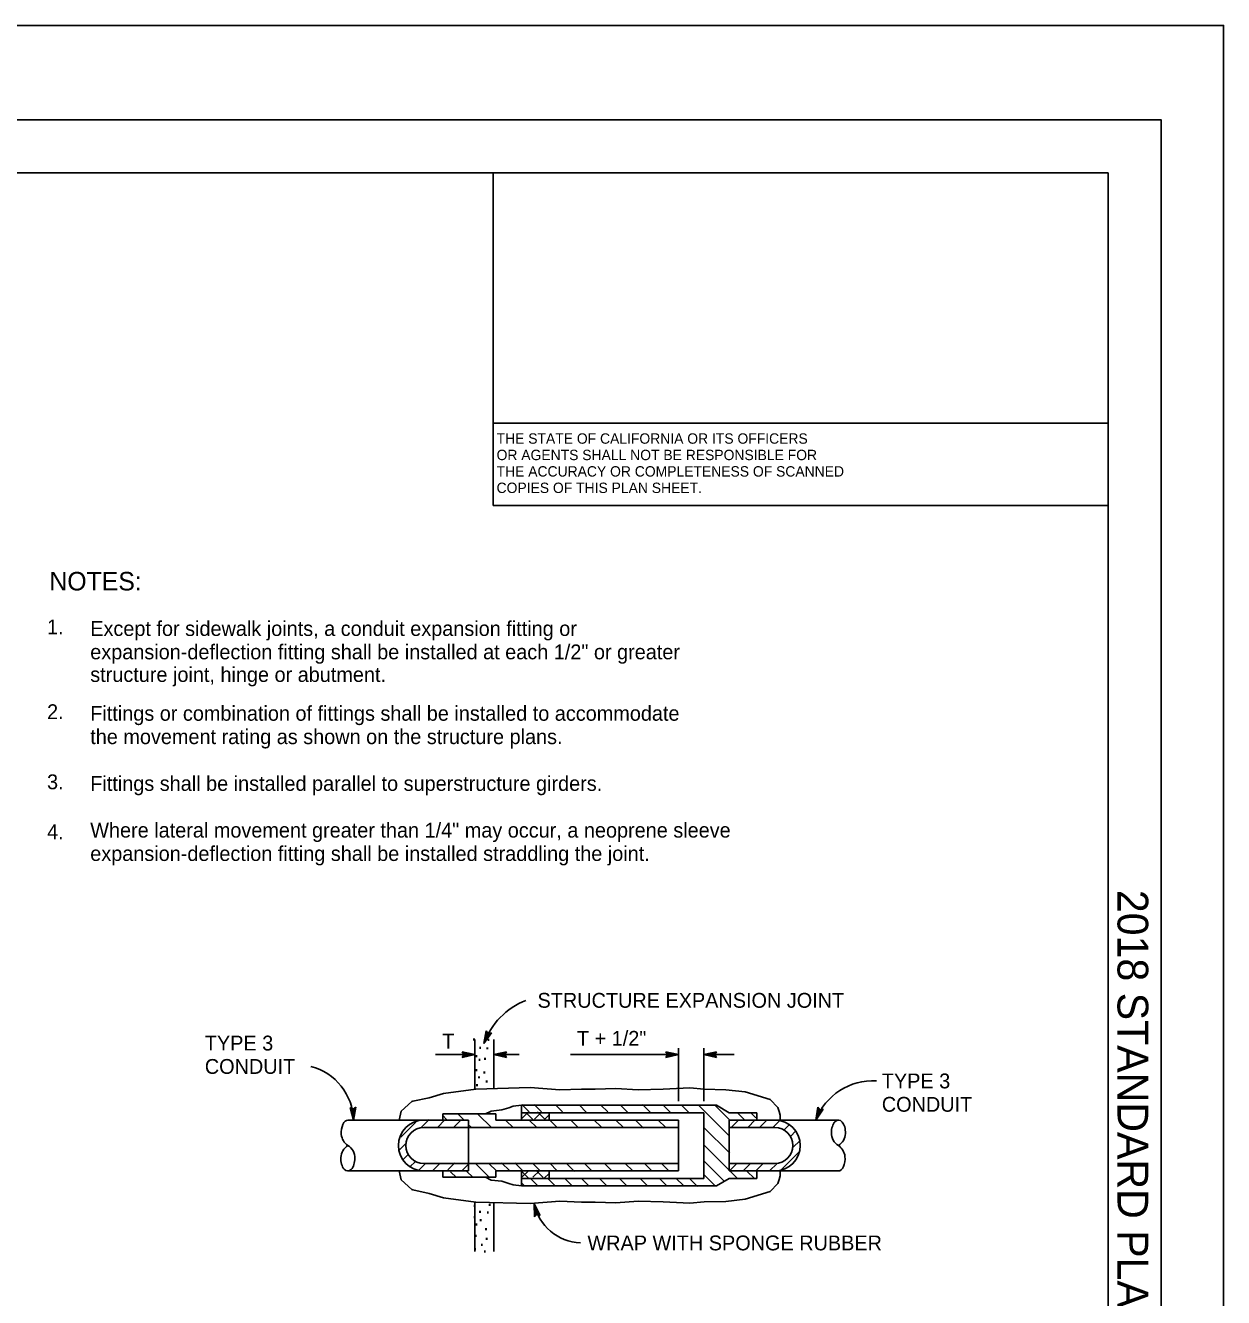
# Model space of a CAD drawing. Extents: x -894 to 866, y -476 to 714.
# Drawn here: x 301 to 866, y 113 to 714 of the extents above; entities that cross this region are included whole.
import ezdxf

# ---------------------------------------------------------------- set-up
doc = ezdxf.new("R2010")
doc.units = 0
for name, color, linetype in [('10 Sheet Format', 7, 'Continuous'), ('56 Stage 3 Anno', 7, 'Continuous'), ('57 Undefined', 7, 'Continuous'), ('60 Nongeo Data', 7, 'Continuous')]:
    doc.layers.add(name, color=color, linetype=linetype)

msp = doc.modelspace()

# ---------------------------------------------------------------- linework, layer by layer
at = {"layer": '10 Sheet Format'}
for p, q in [((-863.43, 668.96), (836.58, 668.96)), ((836.58, 668.96), (836.58, -431.04)), ((-813.45, 643.96), (811.55, 643.96)), ((521.56, 525.89), (521.56, 643.96)), ((811.55, -406.04), (811.55, 643.96)), ((811.55, 525.89), (521.56, 525.89)), ((521.56, 487.06), (521.56, 525.89)), ((811.55, 487.06), (521.56, 487.06))]:
    msp.add_line(p, q, dxfattribs=at)
for points in [[(-894.04, 713.56), (865.96, 713.56), (865.96, -476.44), (-894.04, -476.44)], [(-863.43, -431.04), (836.58, -431.04), (836.58, 668.96), (-863.43, 668.96)]]:
    msp.add_lwpolyline(points, close=True, dxfattribs=at)
at = {"layer": '56 Stage 3 Anno'}
for p, q in [((517.19, 233.27), (518.29, 239.32)), ((520.75, 238.28), (517.19, 233.27)), ((517.72, 234.55), (518.53, 238.96)), ((520.34, 238.22), (517.72, 234.54)), ((518.26, 235.82), (518.78, 238.66)), ((519.91, 238.15), (518.26, 235.82)), ((518.29, 239.32), (518.29, 239.32)), ((518.29, 239.32), (519.2, 238.07)), ((518.8, 237.09), (519.02, 238.31)), ((519.53, 238.12), (518.8, 237.09)), ((519.2, 238.07), (520.75, 238.28)), ((520.75, 238.28), (520.75, 238.28)), ((494.31, 228.12), (512.89, 228.12)), ((507.69, 228.12), (506.89, 229.46)), ((506.89, 229.46), (506.89, 229.46)), ((506.89, 229.46), (512.89, 228.12)), ((512.89, 228.12), (506.89, 226.79)), ((506.89, 226.79), (507.69, 228.12)), ((507.11, 229.11), (511.51, 228.12)), ((511.5, 228.12), (507.13, 227.15)), ((510.13, 228.13), (507.3, 227.5)), ((507.34, 228.75), (510.13, 228.13)), ((507.52, 228.4), (508.75, 228.13)), ((508.75, 228.13), (507.54, 227.86)), ((512.89, 228.12), (512.89, 228.12)), ((517.19, 233.27), (517.19, 233.27)), ((521.89, 228.12), (527.89, 229.45)), ((521.89, 228.12), (533.89, 228.12)), ((527.89, 226.78), (521.89, 228.12)), ((521.89, 228.12), (521.89, 228.12)), ((527.68, 227.14), (523.27, 228.12)), ((523.28, 228.13), (527.66, 229.09)), ((524.65, 228.12), (527.48, 228.75)), ((527.44, 227.5), (524.65, 228.12)), ((526.04, 228.12), (527.24, 228.39)), ((527.27, 227.85), (526.04, 228.12)), ((527.89, 229.45), (527.09, 228.12)), ((527.09, 228.12), (527.89, 226.78)), ((527.89, 229.45), (527.89, 229.45)), ((558.02, 228.12), (608.93, 228.12)), ((603.73, 228.12), (602.93, 229.46)), ((602.93, 229.46), (602.93, 229.46)), ((602.93, 229.46), (608.93, 228.12)), ((608.93, 228.12), (602.93, 226.79)), ((602.93, 226.79), (603.73, 228.12)), ((603.14, 229.11), (607.55, 228.12)), ((607.54, 228.12), (603.16, 227.15)), ((606.17, 228.13), (603.34, 227.5)), ((603.38, 228.75), (606.17, 228.13)), ((603.56, 228.4), (604.78, 228.13)), ((604.78, 228.13), (603.58, 227.86)), ((608.89, 206.14), (608.89, 231.09)), ((608.93, 228.12), (608.93, 228.12)), ((620.89, 206.14), (620.89, 231.09)), ((620.93, 228.12), (626.93, 229.45)), ((620.93, 228.12), (635.2, 228.12)), ((626.93, 226.78), (620.93, 228.12)), ((620.93, 228.12), (620.93, 228.12)), ((626.71, 227.14), (622.31, 228.12)), ((622.32, 228.13), (626.69, 229.09)), ((623.69, 228.12), (626.52, 228.75)), ((626.48, 227.5), (623.69, 228.12)), ((625.07, 228.12), (626.28, 228.39)), ((626.3, 227.85), (625.07, 228.12)), ((626.93, 229.45), (626.13, 228.12)), ((626.13, 228.12), (626.93, 226.78)), ((626.93, 229.45), (626.93, 229.45)), ((506.89, 226.79), (506.89, 226.79)), ((527.89, 226.78), (527.89, 226.78)), ((602.93, 226.79), (602.93, 226.79)), ((626.93, 226.78), (626.93, 226.78)), ((455.73, 197.16), (454.14, 203.09)), ((454.14, 203.09), (454.14, 203.09)), ((454.14, 203.09), (455.51, 202.35)), ((455.66, 198.55), (454.51, 202.87)), ((455.61, 199.92), (454.87, 202.71)), ((455.55, 201.3), (455.23, 202.49)), ((455.51, 202.35), (456.81, 203.21)), ((455.78, 202.54), (455.55, 201.3)), ((456.11, 202.73), (455.61, 199.92)), ((456.46, 202.98), (455.67, 198.53)), ((456.81, 203.21), (455.73, 197.16)), ((456.81, 203.21), (456.81, 203.21)), ((673.72, 197.16), (674.64, 203.23)), ((677.13, 202.27), (673.72, 197.16)), ((674.22, 198.45), (674.89, 202.88)), ((676.72, 202.2), (674.22, 198.44)), ((674.64, 203.23), (674.64, 203.23)), ((674.64, 203.23), (675.59, 202.01)), ((674.72, 199.73), (675.15, 202.59)), ((676.3, 202.11), (674.72, 199.73)), ((675.22, 201.02), (675.4, 202.25)), ((675.91, 202.07), (675.22, 201.02)), ((675.59, 202.01), (677.13, 202.27)), ((677.13, 202.27), (677.13, 202.27)), ((455.73, 197.16), (455.73, 197.16)), ((673.72, 197.16), (673.72, 197.16)), ((541.07, 151.59), (540.96, 157.74)), ((540.96, 157.74), (540.96, 157.74)), ((540.96, 157.74), (543.66, 152.22)), ((541.36, 151.89), (541.29, 156.4)), ((541.29, 156.39), (543.26, 152.37)), ((542.18, 152.69), (541.07, 151.59)), ((541.07, 151.59), (541.07, 151.59)), ((541.66, 152.2), (541.61, 155.06)), ((541.61, 155.06), (542.88, 152.46)), ((541.95, 152.45), (541.93, 153.71)), ((541.93, 153.71), (542.48, 152.6)), ((543.66, 152.22), (542.18, 152.69)), ((543.66, 152.22), (543.66, 152.22))]:
    msp.add_line(p, q, dxfattribs=at)
for centre, radius, start, end in [((549.61, 221.6), 34.46, 111.41039, 160.20375), ((428.84, 196.46), 26.9, 1.47481, 75.39999), ((700.51, 187.1), 28.61, 86.45109, 159.42622), ((563.62, 162.34), 23.12, 191.47361, 267.67434)]:
    msp.add_arc(centre, radius, start, end, dxfattribs=at)
at = {"layer": '60 Nongeo Data'}
for p, q in [((512.89, 235.19), (512.89, 211.75)), ((521.89, 235.19), (521.89, 212.06)), ((534.89, 197.19), (534.89, 204.19)), ((534.89, 204.19), (626.89, 204.19)), ((538.56, 201.04), (535.11, 204.48)), ((544.38, 201.04), (540.93, 204.48)), ((565.58, 200.81), (562.06, 204.33)), ((575.61, 201.04), (572.39, 204.25)), ((584.87, 200.96), (581.58, 204.25)), ((596.04, 200.5), (591.99, 204.56)), ((605.38, 200.66), (601.64, 204.4)), ((613.73, 200.88), (610.43, 204.18)), ((632.62, 189.95), (618.48, 204.09)), ((632.77, 197.45), (626.05, 204.18)), ((632.89, 200.69), (626.89, 204.19)), ((499.58, 197.45), (497.76, 199.28)), ((497.89, 197.19), (497.89, 200.19)), ((497.89, 200.19), (522.89, 200.19)), ((508.02, 196.98), (504.88, 200.12)), ((520.86, 193.47), (514.29, 200.04)), ((522.89, 197.19), (522.89, 200.19)), ((534.89, 200.69), (620.89, 200.69)), ((535.09, 197.9), (538.09, 200.9)), ((540.39, 197.36), (536.95, 200.81)), ((541.06, 197.6), (544.37, 200.9)), ((545.91, 197.67), (542.46, 201.11)), ((545.96, 197.6), (547.97, 199.6)), ((547.89, 197.19), (547.89, 200.69)), ((554.33, 201.04), (551.34, 204.02)), ((620.89, 200.69), (620.89, 185.19)), ((645.89, 200.69), (632.89, 200.69)), ((640.12, 197.3), (636.61, 200.81)), ((645.48, 198.22), (642.89, 200.81)), ((645.89, 200.69), (645.89, 197.19)), ((453.03, 197.19), (509.89, 197.19)), ((477.99, 189.18), (485.06, 196.25)), ((487.63, 193.77), (491.4, 197.53)), ((488.89, 193.69), (608.89, 193.69)), ((495.29, 193.77), (498.82, 197.3)), ((503.25, 194.08), (506.48, 197.3)), ((511.37, 193.63), (509.85, 195.14)), ((509.89, 197.19), (509.89, 173.19)), ((522.89, 197.19), (608.89, 197.19)), ((522.89, 193.69), (608.89, 193.69)), ((531.12, 193.47), (527.53, 197.06)), ((542.14, 193.63), (538.56, 197.21)), ((551.63, 193.78), (547.97, 197.44)), ((561.43, 193.93), (558.15, 197.21)), ((572.61, 193.78), (569.1, 197.29)), ((583.17, 193.47), (579.43, 197.21)), ((592.51, 193.32), (588.69, 197.13)), ((603.07, 193.47), (599.18, 197.36)), ((608.89, 197.19), (608.89, 185.19)), ((633.08, 181.53), (620.69, 193.92)), ((632.89, 197.19), (632.89, 173.19)), ((632.89, 197.19), (684.36, 197.19)), ((632.89, 193.69), (654.39, 193.69)), ((633.99, 193.92), (637.26, 197.19)), ((641.64, 193.77), (645.14, 197.27)), ((647.08, 193.69), (650.69, 197.3)), ((653.22, 193.48), (656.7, 196.96)), ((658.54, 192.37), (661.14, 194.97)), ((661.71, 189.5), (664.35, 192.14)), ((477.16, 182.99), (480.62, 186.45)), ((662.94, 184.21), (666.27, 187.54)), ((479.15, 178.55), (481.39, 180.78)), ((608.89, 173.19), (608.89, 185.19)), ((636.61, 169.73), (620.84, 185.5)), ((620.89, 169.69), (620.89, 185.19)), ((657.41, 173.79), (666.08, 182.45)), ((482.14, 174.95), (485.06, 177.88)), ((486.58, 173.57), (489.81, 176.8)), ((488.89, 176.69), (509.89, 176.69)), ((493.08, 173.35), (496.54, 176.8)), ((500.13, 173.65), (503.43, 176.96)), ((506.71, 173.19), (509.86, 176.35)), ((509.89, 176.69), (608.89, 176.69)), ((519.73, 170.27), (513.15, 176.84)), ((523.1, 173.18), (519.73, 176.54)), ((529.37, 173.18), (525.55, 177)), ((535.34, 173.48), (531.83, 177)), ((543.76, 173.18), (540.09, 176.84)), ((551.72, 173.33), (548.21, 176.84)), ((559.91, 172.95), (556.01, 176.84)), ((568.18, 173.1), (564.74, 176.54)), ((577.67, 173.1), (573.93, 176.84)), ((587.39, 173.18), (583.88, 176.69)), ((596.43, 173.18), (592.76, 176.84)), ((604.39, 173.18), (600.87, 176.69)), ((630.64, 168.2), (621.08, 177.76)), ((632.84, 173.1), (636.45, 176.71)), ((632.89, 176.69), (654.39, 176.69)), ((639.42, 173.25), (642.84, 176.67)), ((645.32, 173.1), (649.04, 176.83)), ((651.9, 173.18), (655.4, 176.67)), ((453.03, 173.19), (509.89, 173.19)), ((497.89, 173.19), (497.89, 170.19)), ((497.89, 170.19), (522.89, 170.19)), ((504.34, 170.04), (501.51, 172.86)), ((512.15, 170.04), (509.02, 173.17)), ((522.89, 173.19), (522.89, 170.19)), ((522.89, 173.19), (608.89, 173.19)), ((534.89, 173.19), (534.89, 166.19)), ((534.89, 169.69), (620.89, 169.69)), ((538.4, 169.65), (534.96, 173.1)), ((535.09, 170.19), (538.32, 173.42)), ((542.61, 166.21), (539.17, 169.65)), ((540.3, 170.19), (543.53, 173.42)), ((545.14, 170.11), (541.7, 173.56)), ((545.66, 169.73), (547.97, 172.04)), ((550.96, 165.98), (547.13, 169.81)), ((547.89, 173.19), (547.89, 169.69)), ((558.84, 166.21), (555.24, 169.81)), ((566.73, 166.13), (563.21, 169.65)), ((575.15, 166.13), (571.78, 169.5)), ((584.64, 166.13), (581.04, 169.73)), ((594.21, 166.36), (591.07, 169.5)), ((603.47, 166.13), (599.79, 169.81)), ((611.28, 166.29), (607.91, 169.65)), ((617.94, 165.9), (614.19, 169.65)), ((626.28, 166.13), (621.08, 171.33)), ((632.89, 169.69), (626.89, 166.19)), ((632.89, 173.19), (684.36, 173.19)), ((645.89, 169.69), (632.89, 169.69)), ((644.73, 169.58), (641.2, 173.1)), ((645.89, 169.69), (645.89, 173.19)), ((536.34, 166.21), (534.73, 167.82)), ((534.89, 166.19), (626.89, 166.19)), ((512.89, 158.62), (512.89, 135.19)), ((521.89, 158.31), (521.89, 135.19))]:
    msp.add_line(p, q, dxfattribs=at)
for points in [[(477.18, 197.19), (478.19, 201.33), (483.25, 205.9), (483.61, 206.07), (491.4, 207.76), (498.18, 209.79), (513.42, 211.82), (538.95, 212.54), (553.04, 211.49), (563.2, 211.82), (569.64, 211.82), (579.37, 212.14), (589.96, 211.49), (601.69, 211.73), (614.36, 212.34), (621, 211.73), (631.25, 211.53), (640.42, 210.47), (652.15, 206.9), (655.83, 203.14), (656.39, 201.22), (656.87, 199.46), (656.95, 197.19)], [(517.89, 200.19), (520.62, 201.47), (525.62, 202.05), (528.96, 203.05), (531.04, 203.72), (534.89, 204.19)], [(477.18, 173.19), (478.19, 169.05), (483.25, 164.47), (483.61, 164.3), (491.4, 162.61), (498.18, 160.58), (513.42, 158.55), (538.95, 157.83), (553.04, 158.89), (563.2, 158.55), (569.64, 158.55), (579.37, 158.23), (589.96, 158.89), (601.69, 158.64), (614.36, 158.03), (621, 158.64), (631.25, 158.84), (640.42, 159.9), (652.15, 163.47), (655.83, 167.23), (656.39, 169.15), (656.87, 170.91), (656.95, 173.19)], [(517.89, 170.19), (520.62, 168.9), (525.62, 168.32), (528.96, 167.32), (531.04, 166.65), (534.89, 166.19)]]:
    msp.add_lwpolyline(points, dxfattribs=at)
for centre, radius, start, end in [((488.89, 185.19), 12, 90, 270), ((488.89, 185.19), 8.5, 90, 270), ((654.39, 185.19), 12, 270, 90), ((654.39, 185.19), 8.5, 270, 90), ((457.29, 191.24), 7.4, 186.74286, 234.81562), ((687.84, 191.03), 6.8, 178.67009, 239.20271), ((680.53, 191.22), 7.15, 302.37622, 357.02523), ((456.86, 179.15), 7.15, 122.37622, 177.02523), ((449.54, 179.34), 6.8, 358.67009, 59.20271), ((680.09, 179.14), 7.4, 6.74286, 54.81562)]:
    msp.add_arc(centre, radius, start, end, dxfattribs=at)
for centre, major_axis, ratio, start_param, end_param in [((453.03, 191.19), (0, -6), 0.519123, 3.141593, 4.849434), ((684.36, 191.19), (0, 6), 0.552855, 4.65704, 7.860758), ((453.03, 179.19), (0, -6), 0.552855, 4.65704, 7.860758), ((684.36, 179.19), (0, 6), 0.519123, 3.141593, 4.849434)]:
    msp.add_ellipse(centre, major_axis=major_axis, ratio=ratio, start_param=start_param, end_param=end_param, dxfattribs=at)

# ---------------------------------------------------------------- texts
at = {"layer": '10 Sheet Format'}
for s, p in [('THE STATE OF CALIFORNIA OR ITS OFFICERS', (523.17, 516.25)), ('OR AGENTS SHALL NOT BE RESPONSIBLE FOR', (523.17, 508.5)), ('THE ACCURACY OR COMPLETENESS OF SCANNED', (523.17, 500.75)), ('COPIES OF THIS PLAN SHEET.', (523.17, 493))]:
    msp.add_text(s, height=4.9, dxfattribs=at).set_placement(p)
msp.add_text('2018 STANDARD PLAN ES-9B', height=14.5, rotation=270, dxfattribs=at).set_placement((815.95, 305.81))
at = {"layer": '57 Undefined'}
for s, height, p in [('NOTES:', 8.75, (312.3, 447.04)), ('1.', 7, (311.21, 426.33)), ('Except for sidewalk joints, a conduit expansion fitting or', 7, (331.58, 425.57)), ('expansion-deflection fitting shall be installed at each 1/2" or greater', 7, (331.58, 414.55)), ('structure joint, hinge or abutment.', 7, (331.58, 403.89)), ('2.', 7, (311.21, 386.33)), ('Fittings or combination of fittings shall be installed to accommodate', 7, (331.58, 385.57)), ('the movement rating as shown on the structure plans.', 7, (331.58, 374.55)), ('3.', 7, (311.21, 353.26)), ('Fittings shall be installed parallel to superstructure girders.', 7, (331.58, 352.5)), ('4.', 7, (311.21, 329.7)), ('Where lateral movement greater than 1/4" may occur, a neoprene sleeve', 7, (331.58, 330.46)), ('expansion-deflection fitting shall be installed straddling the joint.', 7, (331.58, 319.43)), ('STRUCTURE EXPANSION JOINT', 7, (542.48, 250.18)), ('TYPE 3', 7, (385.6, 230.02)), ('T', 7, (497.55, 230.95)), ('.', 7, (511.26, 234.68)), ('.', 7, (518.08, 234.46)), ('T + 1/2"', 7, (561.07, 232.26)), ('.', 7, (514.11, 230.78)), ('.', 7, (517.51, 230.5)), ('CONDUIT', 7, (385.6, 218.99)), ('.', 7, (512.39, 226.75)), ('.', 7, (513.81, 225.04)), ('.', 7, (516.4, 225.49)), ('.', 7, (512.39, 220.22)), ('.', 7, (513.53, 216.82)), ('.', 7, (516.08, 219.09)), ('TYPE 3', 7, (704.82, 212.16)), ('.', 7, (512.68, 213.14)), ('.', 7, (517.21, 214.84)), ('CONDUIT', 7, (704.82, 201.13)), ('.', 7, (511.51, 156.22)), ('.', 7, (518.61, 156.63)), ('.', 7, (511.51, 150.83)), ('.', 7, (514.06, 153.38)), ('.', 7, (514.35, 149.41)), ('.', 7, (517.75, 153.1)), ('.', 7, (512.36, 147.43)), ('.', 7, (516.9, 145.16)), ('.', 7, (512.08, 142.04)), ('.', 7, (514.91, 137.79)), ('.', 7, (517.18, 140.63)), ('WRAP WITH SPONGE RUBBER', 7, (566.02, 135.74)), ('.', 7, (511.79, 135.81)), ('.', 7, (516.33, 134.67))]:
    msp.add_text(s, height=height, dxfattribs=at).set_placement(p)

doc.saveas('drawing.dxf')
